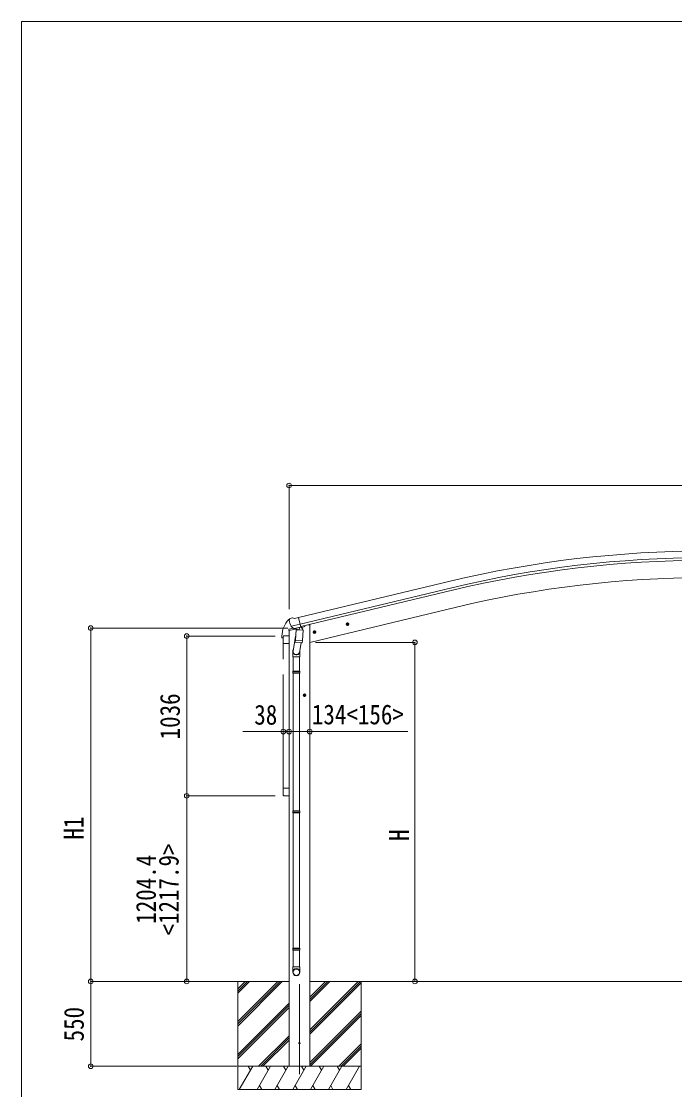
# Model space of a CAD drawing. Units: millimetres at full size, sheet at 1:30. Extents: x -8385 to 8479, y -5853 to 5787.
# Drawn here: x -8385 to -4151, y -1143 to 5787 of the extents above; entities that cross this region are included whole.
import ezdxf
from ezdxf.enums import TextEntityAlignment as Align

# ---------------------------------------------------------------- set-up
doc = ezdxf.new("R2010")
doc.units = ezdxf.units.MM
doc.header["$LTSCALE"] = 30
doc.header["$PDMODE"] = 32
doc.header["$PDSIZE"] = 30
for name, color, linetype, lineweight in [('0-0_0', 7, 'Continuous', 9), ('0-1_本体', 4, 'Continuous', 9), ('0-2_部品', 7, 'Continuous', 9), ('0-8_PARTS2', 2, 'Continuous', 9), ('0-A_寸法', 6, 'Continuous', 9), ('1-A', 6, 'Continuous', 9), ('F-0_240', 7, 'Continuous', 9)]:
    doc.layers.add(name, color=color, linetype=linetype, lineweight=lineweight)
doc.styles.add('ＭＳ ゴシック', font='')
doc.styles.get('ＭＳ ゴシック').set_extended_font_data('MS Gothic')

msp = doc.modelspace()

# ---------------------------------------------------------------- linework, layer by layer
at = {"layer": '0-0_0'}
for p, q in [((-6649.91, -441.03), (-7162.13, -441.04)), ((-6982.91, -441.03), (-6982.91, -1141.03)), ((-6982.91, -701.76), (-6722.18, -441.03)), ((-6982.91, -715.9), (-6708.04, -441.03)), ((-6982.91, -730.04), (-6693.89, -441.03)), ((-6982.91, -517.91), (-6906.03, -441.03)), ((-6982.91, -503.77), (-6920.17, -441.03)), ((-6982.91, -489.63), (-6934.31, -441.03)), ((-6515.91, -755.26), (-6201.68, -441.03)), ((-6515.91, -769.4), (-6187.54, -441.03)), ((-6515.91, -571.41), (-6385.53, -441.03)), ((-6515.91, -557.27), (-6399.67, -441.03)), ((-6515.91, -543.13), (-6413.81, -441.03)), ((-6515.91, -441.03), (-1393.09, -441.03)), ((-6515.91, -783.54), (-6182.91, -450.55)), ((-6182.91, -441.03), (-6182.91, -1141.03)), ((-6982.91, -913.89), (-6649.91, -580.89)), ((-6982.91, -928.03), (-6649.91, -595.03)), ((-6982.91, -942.18), (-6649.91, -609.18)), ((-6515.91, -967.39), (-6182.91, -634.39)), ((-6515.91, -981.53), (-6182.91, -648.53)), ((-6511.27, -991.03), (-6182.91, -662.68)), ((-6847.92, -991.03), (-6649.91, -793.02)), ((-6833.78, -991.03), (-6649.91, -807.17)), ((-6819.63, -991.03), (-6649.91, -821.31)), ((-6327.42, -991.03), (-6182.91, -846.52)), ((-6313.28, -991.03), (-6182.91, -860.67)), ((-6299.13, -991.03), (-6182.91, -874.81)), ((-6182.91, -991.03), (-6982.91, -991.03)), ((-6972.62, -1141.03), (-6886.02, -991.03)), ((-6901.02, -1017.01), (-6916.02, -991.03)), ((-6857.15, -1141.03), (-6770.55, -991.03)), ((-6785.55, -1017.01), (-6800.55, -991.03)), ((-6741.68, -1141.03), (-6655.08, -991.03)), ((-6670.08, -1017.01), (-6685.08, -991.03)), ((-6515.91, -991.03), (-6649.91, -991.03)), ((-6626.21, -1141.03), (-6539.61, -991.03)), ((-6554.61, -1017.01), (-6569.61, -991.03)), ((-6510.74, -1141.03), (-6424.14, -991.03)), ((-6439.14, -1017.01), (-6454.14, -991.03)), ((-6395.27, -1141.03), (-6308.67, -991.03)), ((-6338.67, -991.03), (-6323.67, -1017.01)), ((-6279.8, -1141.03), (-6193.2, -991.03)), ((-6982.91, -1141.03), (-6182.91, -1141.03)), ((-6842.15, -1115.05), (-6827.15, -1141.03)), ((-6726.68, -1115.05), (-6711.68, -1141.03)), ((-6611.21, -1115.05), (-6596.21, -1141.03)), ((-6495.74, -1115.05), (-6480.74, -1141.03)), ((-6380.27, -1115.05), (-6365.27, -1141.03)), ((-6264.8, -1115.05), (-6249.8, -1141.03))]:
    msp.add_line(p, q, dxfattribs=at)
at = {"layer": '0-1_本体'}
for p, q in [((-5605.46, 2155.34), (-6588.7, 1919.29)), ((-5595.38, 2113.37), (-6578.62, 1877.31)), ((-5591.45, 2097), (-6574.7, 1860.97)), ((-6515.91, 1758.85), (-5565.07, 1987.12)), ((-6515.91, 1871.97), (-6528.78, 1871.97)), ((-6515.91, 1871.97), (-6515.91, -991.03)), ((-6649.91, 1835.69), (-6649.91, -991.03)), ((-6687.64, 1750.93), (-6687.64, 1648.93)), ((-6649.63, 1750.93), (-6649.63, 1648.93)), ((-6687.64, 1550.93), (-6687.64, 811.93)), ((-6649.63, 811.93), (-6649.63, 1550.93))]:
    msp.add_line(p, q, dxfattribs=at)
for radius in [7073, 7029.83, 7013, 6900]:
    msp.add_arc((-3954.3, -4722.23), radius, 76.5, 103.5, dxfattribs=at)
at = {"layer": '0-2_部品'}
for p, q in [((-6650.15, 1903.32), (-6649.88, 1902.17)), ((-6645.93, 1911.89), (-6649.79, 1905.6)), ((-6642.84, 1914.14), (-6629.65, 1917.31)), ((-6636.1, 1863.01), (-6578.59, 1876.82)), ((-6615.1, 1914.63), (-6628.36, 1917.33)), ((-6615.1, 1914.63), (-6589.16, 1920.86)), ((-6574.01, 1857.74), (-6589.16, 1920.86)), ((-6261.23, 1879.07), (-6280.68, 1874.4)), ((-6278.25, 1874.98), (-6276.12, 1882.18)), ((-6273.09, 1869.54), (-6278.25, 1874.98)), ((-6268.62, 1867.01), (-6273.29, 1886.46)), ((-6265.79, 1871.29), (-6273.09, 1869.54)), ((-6263.66, 1878.49), (-6265.79, 1871.29)), ((-6652.18, 1835.1), (-6609.25, 1845.4)), ((-6652.18, 1841.99), (-6652.18, 1835.1)), ((-6622.94, 1851.37), (-6649.88, 1844.91)), ((-6636.37, 1863.59), (-6635.78, 1862.74)), ((-6635.78, 1862.74), (-6635.62, 1862.59)), ((-6619.25, 1848.1), (-6635.62, 1862.59)), ((-6616.54, 1847.53), (-6609.02, 1849.34)), ((-6612.33, 1847.78), (-6612.38, 1847.04)), ((-6611.63, 1846), (-6585.81, 1839.56)), ((-6604.71, 1840.65), (-6609.39, 1773.81)), ((-6608.74, 1849.31), (-6609.02, 1849.34)), ((-6583.97, 1855.26), (-6608.74, 1849.31)), ((-6559.02, 1837.46), (-6604.71, 1840.65)), ((-6602.94, 1843.83), (-6603.17, 1840.54)), ((-6583.42, 1854.99), (-6584.44, 1840.39)), ((-6583.74, 1855.41), (-6583.97, 1855.26)), ((-6583.74, 1855.41), (-6574.01, 1857.74)), ((-6574.38, 1859.29), (-6573.44, 1859.22)), ((-6573.44, 1859.22), (-6560.13, 1843.91)), ((-6569.68, 1854.9), (-6551.46, 1859.28)), ((-6563.7, 1770.62), (-6559.02, 1837.46)), ((-6560.13, 1843.91), (-6560.57, 1837.56)), ((-6547.62, 1867.4), (-6547.62, 1864.14)), ((-6475.15, 1827.71), (-6494.6, 1823.04)), ((-6492.17, 1823.62), (-6490.04, 1830.82)), ((-6487.01, 1818.18), (-6492.17, 1823.62)), ((-6482.54, 1815.65), (-6487.21, 1835.1)), ((-6479.71, 1819.93), (-6487.01, 1818.18)), ((-6477.58, 1827.13), (-6479.71, 1819.93)), ((-6696.14, 1799.42), (-6696.14, 1787.66)), ((-6695.64, 1787.16), (-6689.37, 1787.16)), ((-6688.87, 1794.43), (-6688.87, 1787.66)), ((-6688.64, 1750.93), (-6688.64, 1794.63)), ((-6648.64, 1750.93), (-6688.64, 1750.93)), ((-6683.14, 1800.13), (-6654.14, 1800.13)), ((-6682.87, 1800.43), (-6649.63, 1800.43)), ((-6648.64, 1794.63), (-6648.64, 1750.93)), ((-6607.65, 1798.58), (-6623.57, 1702.41)), ((-6610.24, 1761.35), (-6609.37, 1773.81)), ((-6609.85, 1759.99), (-6609.85, 1759.99)), ((-6563.7, 1770.62), (-6609.39, 1773.81)), ((-6608.4, 1759.21), (-6566.7, 1756.29)), ((-6572.13, 1756.67), (-6582.86, 1693.09)), ((-6563.71, 1770.62), (-6564.6, 1757.92)), ((-6623.72, 1665.25), (-6623.72, 1571.25)), ((-6581.72, 1665.25), (-6581.72, 1571.25)), ((-6579.72, 1699.9), (-6579.72, 1665.25)), ((-6625.72, 1569.25), (-6624.72, 1571.25)), ((-6625.72, 1569.25), (-6625.72, 1561.25)), ((-6579.72, 1569.25), (-6625.72, 1569.25)), ((-6625.72, 1561.25), (-6624.72, 1559.25)), ((-6579.72, 1561.25), (-6625.72, 1561.25)), ((-6580.72, 1571.25), (-6624.72, 1571.25)), ((-6580.72, 1559.25), (-6624.72, 1559.25)), ((-6623.72, 1559.25), (-6623.72, 664.91)), ((-6581.72, 1559.25), (-6581.72, 664.91)), ((-6579.72, 1569.25), (-6580.72, 1571.25)), ((-6579.72, 1561.25), (-6580.72, 1559.25)), ((-6579.72, 1569.25), (-6579.72, 1561.25)), ((-6539.51, 1415.46), (-6559.51, 1415.46)), ((-6557.01, 1415.46), (-6553.26, 1421.96)), ((-6553.26, 1408.96), (-6557.01, 1415.46)), ((-6545.76, 1408.96), (-6553.26, 1408.96)), ((-6549.51, 1405.46), (-6549.51, 1425.46)), ((-6542, 1415.46), (-6545.76, 1408.96)), ((-6688.64, 811.93), (-6688.64, 768.23)), ((-6648.64, 811.93), (-6688.64, 811.93)), ((-6683.14, 762.73), (-6654.14, 762.73)), ((-6648.64, 768.23), (-6648.64, 811.93)), ((-6625.72, 662.91), (-6624.72, 664.91)), ((-6625.72, 662.91), (-6625.72, 654.91)), ((-6579.72, 662.91), (-6625.72, 662.91)), ((-6625.72, 654.91), (-6624.72, 652.91)), ((-6579.72, 654.91), (-6625.72, 654.91)), ((-6580.72, 664.91), (-6624.72, 664.91)), ((-6580.72, 652.91), (-6624.72, 652.91)), ((-6623.72, 652.91), (-6623.72, -225.13)), ((-6581.72, 652.91), (-6581.72, -225.13)), ((-6579.72, 662.91), (-6580.72, 664.91)), ((-6579.72, 654.91), (-6580.72, 652.91)), ((-6579.72, 662.91), (-6579.72, 654.91)), ((-6625.72, -227.13), (-6624.72, -225.13)), ((-6625.72, -227.13), (-6625.72, -235.13)), ((-6579.72, -227.13), (-6625.72, -227.13)), ((-6625.72, -235.13), (-6624.72, -237.13)), ((-6579.72, -235.13), (-6625.72, -235.13)), ((-6580.72, -225.13), (-6624.72, -225.13)), ((-6580.72, -237.13), (-6624.72, -237.13)), ((-6623.72, -237.13), (-6623.72, -347.13)), ((-6581.72, -237.13), (-6581.72, -347.13)), ((-6579.72, -227.13), (-6580.72, -225.13)), ((-6579.72, -235.13), (-6580.72, -237.13)), ((-6579.72, -227.13), (-6579.72, -235.13)), ((-6579.72, -347.13), (-6625.72, -347.13)), ((-6625.72, -381.27), (-6625.72, -347.13)), ((-6579.72, -381.27), (-6579.72, -347.13))]:
    msp.add_line(p, q, dxfattribs=at)
for points in [[(-6276.12, 1882.18), (-6268.82, 1883.93), (-6263.66, 1878.49)], [(-6615.7, 1847.64), (-6614.17, 1848.01), (-6577.47, 1856.82), (-6575.94, 1857.18)], [(-6490.04, 1830.82), (-6482.74, 1832.57), (-6477.58, 1827.13)], [(-6579.72, 1665.25), (-6625.72, 1665.25), (-6625.72, 1699.6)], [(-6553.26, 1421.96), (-6545.76, 1421.96), (-6542, 1415.46)]]:
    msp.add_lwpolyline(points, dxfattribs=at)
for centre, radius in [((-6270.95, 1876.73), 8.5), ((-6270.95, 1876.73), 7.7), ((-6270.95, 1876.73), 6.5), ((-6484.88, 1825.37), 8.5), ((-6484.88, 1825.37), 7.7), ((-6484.88, 1825.37), 6.5), ((-6549.51, 1415.46), 8.5), ((-6549.51, 1415.46), 7.7), ((-6549.51, 1415.46), 6.5)]:
    msp.add_circle(centre, radius, dxfattribs=at)
at = {"layer": '0-2_部品', "color": 4}
msp.add_circle((-6582.71, -841.03), 5, dxfattribs=at)
at = {"layer": '0-2_部品'}
for centre, radius, start, end in [((-6543.88, 1799.42), 152.26, 135.14293, 180), ((-6647.39, 1901.44), 6.95, 95.39711, 129.45641), ((-6453.07, 1949.42), 202.4, 193.5, 205.09125), ((-6641.67, 1909.28), 5, 103.5, 148.5), ((-6628.95, 1914.39), 3, 78.5, 103.5), ((-6649.18, 1841.99), 3, 103.5, 180), ((-6615.82, 1848.12), 0.5, 248.23754, 283.5), ((-6612.83, 1847.81), 0.5, 356, 103.5), ((-6611.39, 1846.97), 1, 176, 256), ((-6585.46, 1840.53), 1.03, 250.03897, 351.96569), ((-6582.82, 1854.91), 0.604, 100.59842, 172.20595), ((-6576.05, 1857.67), 0.5, 283.5, 318.76246), ((-6552.62, 1864.14), 5, 283.5, 0), ((-6695.64, 1787.66), 0.5, 180, 270), ((-6689.37, 1787.66), 0.5, 270, 0), ((-6682.87, 1794.43), 6, 90, 180), ((-6683.14, 1794.63), 5.5, 90, 180), ((-6654.14, 1794.63), 5.5, 0, 90), ((-6608.3, 1761.17), 1.95, 175.04017, 217.47766), ((-6608.26, 1761.2), 2, 217.40962, 266), ((-6566.56, 1758.29), 2, 266, 349.46843), ((-6595.72, 1699.6), 30, 177.45142, 180), ((-6683.14, 768.23), 5.5, 180, 270), ((-6654.14, 768.23), 5.5, 270, 0)]:
    msp.add_arc(centre, radius, start, end, dxfattribs=at)
for centre, major_axis, ratio, start_param, end_param in [((-6647.23, 1904.03), (-1.57, -2.57), 0.99628, 4.712389, 5.4996506), ((-6617.26, 1850.36), (-0.73, -2.92), 0.997631, 5.8041905, 6.6006116), ((-6617.2, 1850.58), (2.63, 3.16), 0.650902, 4.0958226, 4.1686332), ((-6617.23, 1850.46), (-0.73, -2.92), 0.997631, 0.3902369, 0.4789948), ((-6602.72, 1699.9), (23, 0), 0.996195, 2.5560258, 6.5663028), ((-6602.72, 1699.9), (21, 0), 0.996195, 2.9349147, 5.9512394), ((-6602.72, -379.53), (-23, 0), 0.996195, 3.1415927, 6.2831853), ((-6602.72, -381.27), (-23, 0), 0.996195, 3.1415927, 6.2831853), ((-6602.72, -381.27), (0, -23.43), 0.981806, 4.712389, 7.8539816)]:
    msp.add_ellipse(centre, major_axis=major_axis, ratio=ratio, start_param=start_param, end_param=end_param, dxfattribs=at)
msp.add_ellipse((-6602.72, -381.27), major_axis=(21, 0), ratio=0.996195, dxfattribs=at)
at = {"layer": '0-8_PARTS2'}
msp.add_line((-6582.71, -1041.97), (-6582.71, -458.02), dxfattribs=at)
at = {"layer": '0-A_寸法'}
for p, q in [((-6650.21, 2776.5), (-6650.21, 1974.16)), ((-6650.21, 2776.5), (-1258.19, 2776.5)), ((-7935.99, 1851.67), (-6657.16, 1851.67)), ((-7935.99, -441.04), (-7935.99, 1851.67)), ((-7313.49, 1799.33), (-6739.95, 1799.33)), ((-7313.49, 1799.33), (-7313.49, 763.33)), ((-5834.29, 1758.95), (-6479.42, 1758.95)), ((-5834.29, -441.04), (-5834.29, 1758.95)), ((-6649.71, 1180.22), (-6949.71, 1180.22)), ((-7313.49, 763.33), (-6739.95, 763.33)), ((-7935.99, -441.04), (-6986.97, -441.04)), ((-7935.99, -441.04), (-6989.72, -441.04)), ((-7935.99, -441.04), (-7935.99, -991.03)), ((-7313.49, -441.04), (-6739.95, -441.04)), ((-5834.29, -441.04), (-6146.86, -441.04)), ((-7935.99, -991.03), (-6988, -991.03))]:
    msp.add_line(p, q, dxfattribs=at)
msp.add_lwpolyline([(-5881.11, 1180.22), (-6515.71, 1180.22), (-6649.71, 1180.22)], dxfattribs=at)
for p in [(-6650.21, 2776.5), (-7935.99, 1851.67), (-7313.49, 1799.33), (-5834.29, 1758.95), (-6687.74, 1180.22), (-6649.71, 1180.22), (-6515.71, 1180.22), (-7313.49, 763.33), (-7935.99, -441.04), (-7313.49, -441.04), (-5834.29, -441.04), (-7935.99, -991.03)]:
    msp.add_point(p, dxfattribs=at)
at = {"layer": '1-A'}
for p, q in [((-6649.71, 1180.22), (-6687.74, 1180.22)), ((-7313.49, -441.04), (-7313.49, 763.33))]:
    msp.add_line(p, q, dxfattribs=at)
at = {"layer": 'F-0_240', "color": 5}
for q in [(-8385.45, -5852.66), (8054.55, 5787.34)]:
    msp.add_line((-8385.45, 5787.34), q, dxfattribs=at)

# ---------------------------------------------------------------- texts
at = {"layer": '0-A_寸法', "color": 7, "style": 'ＭＳ ゴシック', "width": 0.85}
for s, p in [('1036', (-7319.49, 1129.33)), ('H1', (-7943.99, 479.32)), ('H', (-5834.29, 470.96)), ('<1217.9>', (-7327.36, -142.85)), ('1204.4', (-7474.94, -66.85)), ('550', (-7941.99, -830.03))]:
    msp.add_text(s, height=129, rotation=90, dxfattribs=at).set_placement(p, align=Align.BOTTOM_LEFT)
for s, p in [('38', (-6875.71, 1186.22)), ('134<156>', (-6502.41, 1188.22))]:
    msp.add_text(s, height=129, dxfattribs=at).set_placement(p, align=Align.BOTTOM_LEFT)

doc.saveas('drawing.dxf')
